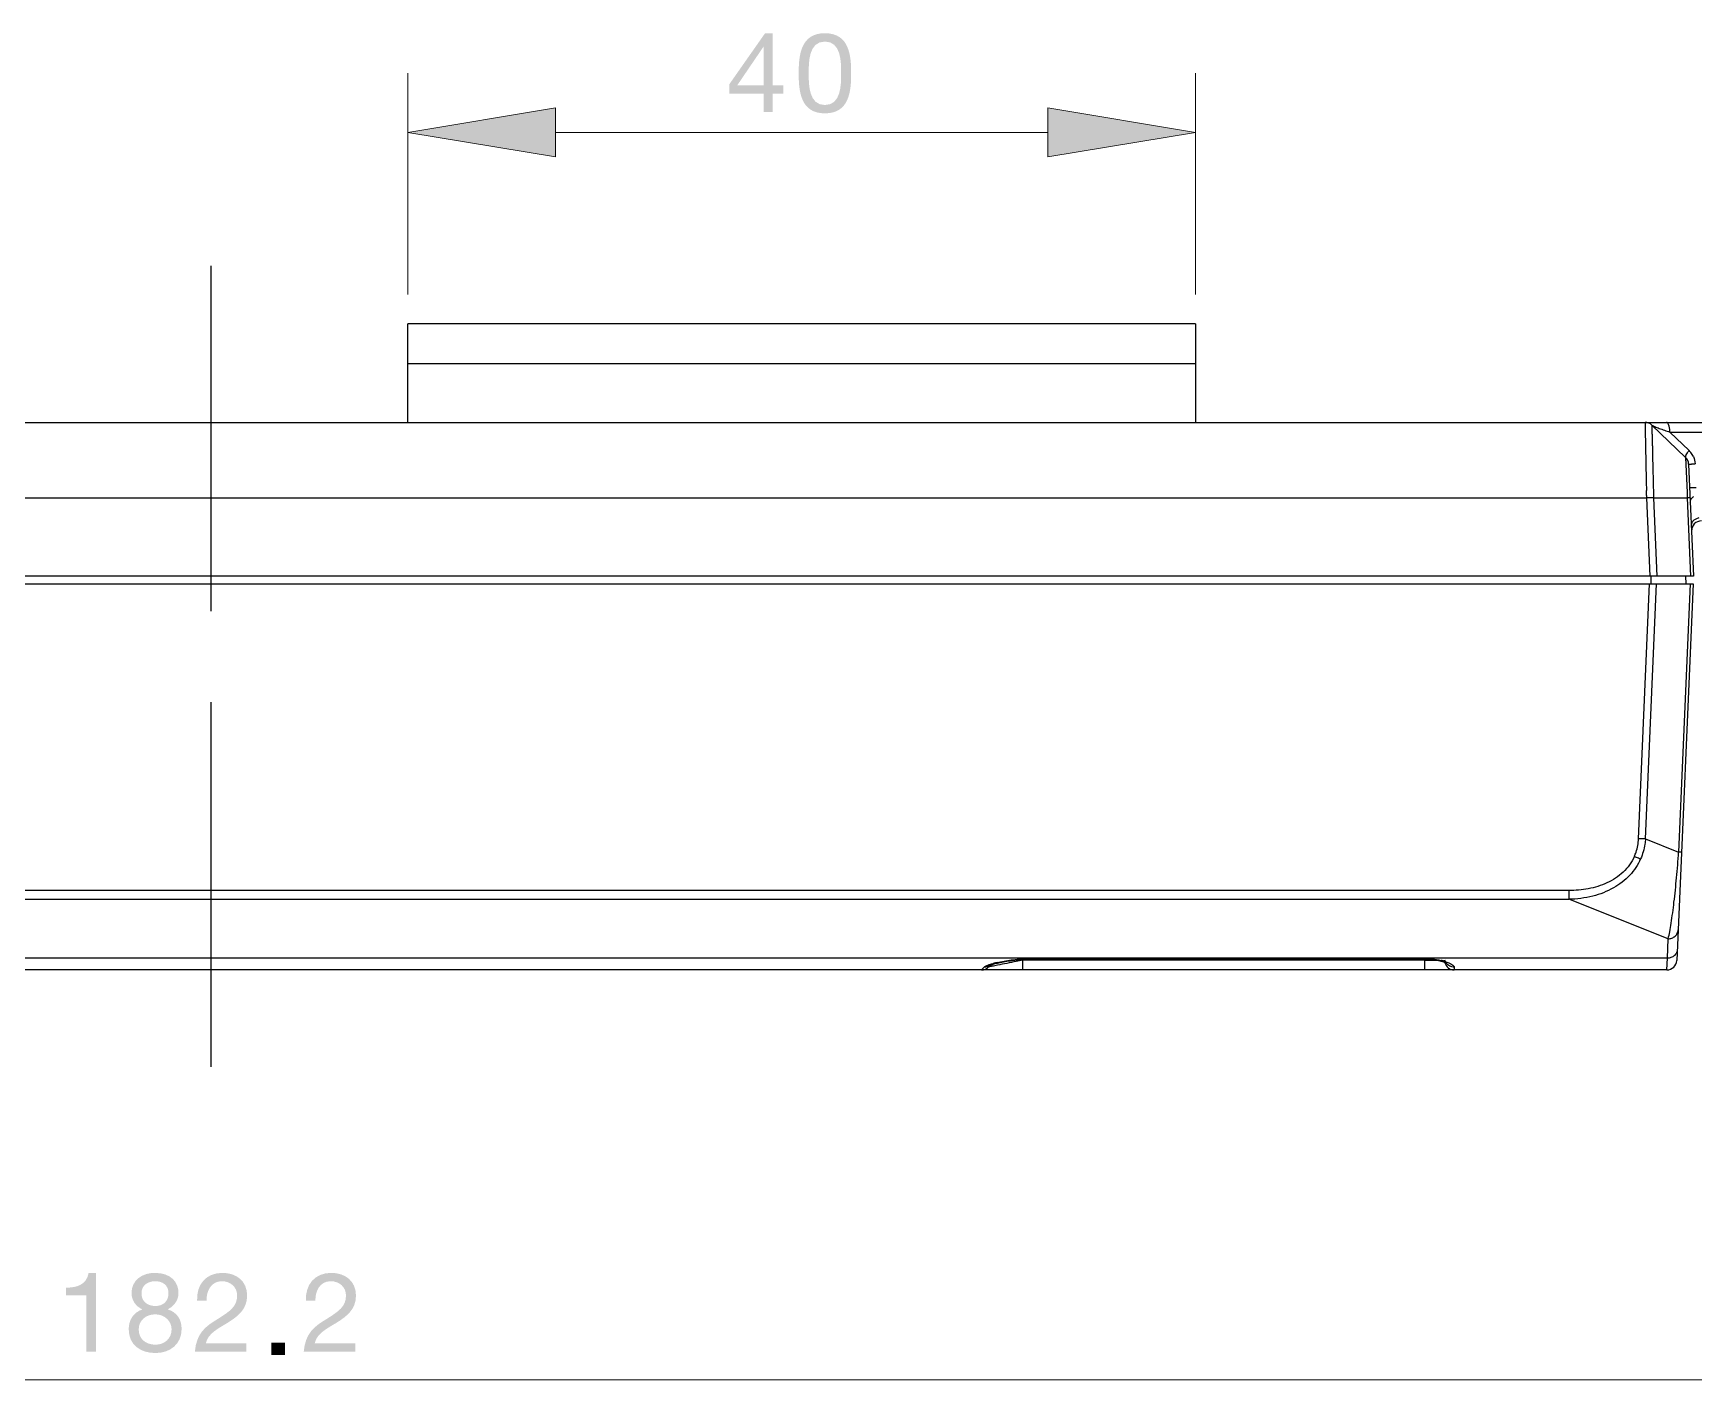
# Model space of a CAD drawing. Header units: millimetres. Extents: x 12 to 285, y 0 to 159.
# Drawn here: x 137.9 to 192.6, y 2 to 46.4 of the extents above; entities that cross this region are included whole.
import ezdxf

# ---------------------------------------------------------------- set-up
doc = ezdxf.new("R2010")
doc.units = ezdxf.units.MM
doc.linetypes.add('ACAD_ISO02W100', pattern=[15, 12, -3])

msp = doc.modelspace()

# ---------------------------------------------------------------- hatches: boundary and pattern name
h = msp.add_hatch(color=250)
edge = h.paths.add_edge_path(flags=0)
edge.add_spline(control_points=[(161.091104, 44.641504), (161.091104, 44.641504), (161.954598, 45.911116), (161.954598, 45.911116), (161.954598, 45.911116), (161.961901, 45.911116), (161.961901, 45.911116), (161.961901, 45.911116), (161.961901, 44.641504), (161.961901, 44.641504), (161.961901, 44.641504), (161.091104, 44.641504), (161.091104, 44.641504)], knot_values=[0, 0, 0, 0, 1, 1, 1, 2, 2, 2, 3, 3, 3, 4, 4, 4, 4], degree=3, periodic=1)
edge = h.paths.add_edge_path(flags=0)
edge.add_spline(control_points=[(162.2546, 46.353817), (162.2546, 46.353817), (162.005786, 46.353817), (162.005786, 46.353817), (162.005786, 46.353817), (160.824016, 44.667186), (160.824016, 44.667186), (160.824016, 44.667186), (160.824016, 44.367114), (160.824016, 44.367114), (160.824016, 44.367114), (161.961901, 44.367114), (161.961901, 44.367114), (161.961901, 44.367114), (161.961901, 43.759807), (161.961901, 43.759807), (161.961901, 43.759807), (162.2546, 43.759807), (162.2546, 43.759807), (162.2546, 43.759807), (162.2546, 44.367114), (162.2546, 44.367114), (162.2546, 44.367114), (162.605791, 44.367114), (162.605791, 44.367114), (162.605791, 44.367114), (162.605791, 44.641504), (162.605791, 44.641504), (162.605791, 44.641504), (162.2546, 44.641504), (162.2546, 44.641504), (162.2546, 44.641504), (162.2546, 46.353817), (162.2546, 46.353817)], knot_values=[0, 0, 0, 0, 1, 1, 1, 2, 2, 2, 3, 3, 3, 4, 4, 4, 5, 5, 5, 6, 6, 6, 7, 7, 7, 8, 8, 8, 9, 9, 9, 10, 10, 10, 11, 11, 11, 11], degree=3, periodic=1)
h = msp.add_hatch(color=250)
edge = h.paths.add_edge_path(flags=0)
edge.add_spline(control_points=[(163.442086, 45.036686), (163.442086, 45.42079), (163.44579, 46.079391), (163.976297, 46.079391), (164.506804, 46.079391), (164.510508, 45.42079), (164.510508, 45.036686), (164.510508, 44.648913), (164.506804, 43.990312), (163.976297, 43.990312), (163.44579, 43.990312), (163.442086, 44.648913), (163.442086, 45.036686), (163.442086, 45.036686), (163.442086, 45.036686), (163.442086, 45.036686)], knot_values=[0, 0, 0, 0, 1, 1, 1, 2, 2, 2, 3, 3, 3, 4, 4, 4, 5, 5, 5, 5], degree=3, periodic=1)
edge = h.paths.add_edge_path(flags=0)
edge.add_spline(control_points=[(163.112909, 45.033017), (163.112909, 44.462293), (163.164097, 43.715886), (163.976297, 43.715886), (164.788603, 43.715886), (164.839791, 44.462293), (164.839791, 45.033017), (164.839791, 45.603811), (164.788603, 46.353817), (163.976297, 46.353817), (163.164097, 46.353817), (163.112909, 45.603811), (163.112909, 45.033017)], knot_values=[0, 0, 0, 0, 1, 1, 1, 2, 2, 2, 3, 3, 3, 4, 4, 4, 4], degree=3, periodic=1)
h = msp.add_hatch(color=7)
edge = h.paths.add_edge_path(flags=0)
edge.add_spline(control_points=[(155.108804, 43.9006), (155.108804, 43.9006), (150.247315, 43.090305), (150.247315, 43.090305), (150.247315, 43.090305), (155.108804, 43.9006), (155.108804, 43.9006)], knot_values=[0, 0, 0, 0, 1, 1, 1, 2, 2, 2, 2], degree=3, periodic=1)
edge = h.paths.add_edge_path(flags=0)
edge.add_spline(control_points=[(150.247315, 43.090305), (150.247315, 43.090305), (155.108804, 42.280116), (155.108804, 42.280116), (155.108804, 42.280116), (155.108804, 43.9006), (155.108804, 43.9006), (155.108804, 43.9006), (150.247315, 43.090305), (150.247315, 43.090305)], knot_values=[0, 0, 0, 0, 1, 1, 1, 2, 2, 2, 3, 3, 3, 3], degree=3, periodic=1)
h = msp.add_hatch(color=7)
edge = h.paths.add_edge_path(flags=0)
edge.add_spline(control_points=[(171.313687, 42.280116), (171.313687, 42.280116), (176.175211, 43.090305), (176.175211, 43.090305), (176.175211, 43.090305), (171.313687, 42.280116), (171.313687, 42.280116)], knot_values=[0, 0, 0, 0, 1, 1, 1, 2, 2, 2, 2], degree=3, periodic=1)
edge = h.paths.add_edge_path(flags=0)
edge.add_spline(control_points=[(176.175211, 43.090305), (176.175211, 43.090305), (171.313687, 43.9006), (171.313687, 43.9006), (171.313687, 43.9006), (171.313687, 42.280116), (171.313687, 42.280116), (171.313687, 42.280116), (176.175211, 43.090305), (176.175211, 43.090305)], knot_values=[0, 0, 0, 0, 1, 1, 1, 2, 2, 2, 3, 3, 3, 3], degree=3, periodic=1)
h = msp.add_hatch(color=7)
edge = h.paths.add_edge_path(flags=0)
edge.add_spline(control_points=[(176.181702, 43.090305), (176.181702, 43.093903), (176.17881, 43.096796), (176.175211, 43.096796), (176.171684, 43.096796), (176.168685, 43.093903), (176.168685, 43.090305), (176.168685, 43.086707), (176.171684, 43.083814), (176.175211, 43.083814), (176.17881, 43.083814), (176.181702, 43.086707), (176.181702, 43.090305), (176.181702, 43.090305), (176.181702, 43.090305), (176.181702, 43.090305)], knot_values=[0, 0, 0, 0, 1, 1, 1, 2, 2, 2, 3, 3, 3, 4, 4, 4, 5, 5, 5, 5], degree=3, periodic=1)
h = msp.add_hatch(color=7)
edge = h.paths.add_edge_path(flags=0)
edge.add_spline(control_points=[(150.253806, 36.783697), (150.253806, 36.787189), (150.250913, 36.790188), (150.247315, 36.790188), (150.243787, 36.790188), (150.240894, 36.787189), (150.240894, 36.783697), (150.240894, 36.780098), (150.243787, 36.777206), (150.247315, 36.777206), (150.250913, 36.777206), (150.253806, 36.780098), (150.253806, 36.783697), (150.253806, 36.783697), (150.253806, 36.783697), (150.253806, 36.783697)], knot_values=[0, 0, 0, 0, 1, 1, 1, 2, 2, 2, 3, 3, 3, 4, 4, 4, 5, 5, 5, 5], degree=3, periodic=1)
h = msp.add_hatch(color=7)
edge = h.paths.add_edge_path(flags=0)
edge.add_spline(control_points=[(176.181702, 36.783697), (176.181702, 36.787189), (176.17881, 36.790188), (176.175211, 36.790188), (176.171684, 36.790188), (176.168685, 36.787189), (176.168685, 36.783697), (176.168685, 36.780098), (176.171684, 36.777206), (176.175211, 36.777206), (176.17881, 36.777206), (176.181702, 36.780098), (176.181702, 36.783697), (176.181702, 36.783697), (176.181702, 36.783697), (176.181702, 36.783697)], knot_values=[0, 0, 0, 0, 1, 1, 1, 2, 2, 2, 3, 3, 3, 4, 4, 4, 5, 5, 5, 5], degree=3, periodic=1)
h = msp.add_hatch(color=7)
h.dxf.hatch_style = 2
h.paths.add_polyline_path([(170.723683, 15.899499), (170.973697, 15.899499), (170.973697, 15.878403), (170.723683, 15.878403)])
h = msp.add_hatch(color=7)
h.dxf.hatch_style = 2
h.paths.add_polyline_path([(183.592593, 15.899499), (183.842607, 15.899499), (183.842607, 15.878403), (183.592593, 15.878403)])
h = msp.add_hatch(color=250)
edge = h.paths.add_edge_path(flags=0)
edge.add_spline(control_points=[(139.973015, 5.548505), (139.973015, 5.548505), (139.735207, 5.548505), (139.735207, 5.548505), (139.66571, 5.153394), (139.343694, 5.061884), (138.9888, 5.061884), (138.9888, 5.061884), (138.9888, 4.813105), (138.9888, 4.813105), (138.9888, 4.813105), (139.662006, 4.813105), (139.662006, 4.813105), (139.662006, 4.813105), (139.662006, 2.954495), (139.662006, 2.954495), (139.662006, 2.954495), (139.973015, 2.954495), (139.973015, 2.954495), (139.973015, 2.954495), (139.973015, 5.548505), (139.973015, 5.548505)], knot_values=[0, 0, 0, 0, 1, 1, 1, 2, 2, 2, 3, 3, 3, 4, 4, 4, 5, 5, 5, 6, 6, 6, 7, 7, 7, 7], degree=3, periodic=1)
h = msp.add_hatch(color=250)
edge = h.paths.add_edge_path(flags=0)
edge.add_spline(control_points=[(141.475213, 4.875299), (141.475213, 5.135085), (141.680106, 5.274115), (141.928885, 5.274115), (142.181298, 5.274115), (142.364284, 5.138683), (142.364284, 4.875299), (142.364284, 4.611916), (142.185002, 4.45821), (141.936188, 4.45821), (141.683705, 4.45821), (141.475213, 4.593606), (141.475213, 4.875299), (141.475213, 4.875299), (141.475213, 4.875299), (141.475213, 4.875299)], knot_values=[0, 0, 0, 0, 1, 1, 1, 2, 2, 2, 3, 3, 3, 4, 4, 4, 5, 5, 5, 5], degree=3, periodic=1)
edge = h.paths.add_edge_path(flags=0)
edge.add_spline(control_points=[(141.145895, 4.886306), (141.145895, 4.652097), (141.288594, 4.436303), (141.508092, 4.348496), (141.215392, 4.246014), (141.054384, 4.008207), (141.054384, 3.700902), (141.054384, 3.173993), (141.438595, 2.910609), (141.936188, 2.910609), (142.415507, 2.910609), (142.796013, 3.199605), (142.796013, 3.700902), (142.796013, 4.022812), (142.646012, 4.249683), (142.335003, 4.348496), (142.550903, 4.447204), (142.693496, 4.652097), (142.693496, 4.886306), (142.693496, 5.219187), (142.473997, 5.548505), (141.906907, 5.548505), (141.508092, 5.548505), (141.145895, 5.310698), (141.145895, 4.886306), (141.145895, 4.886306), (141.145895, 4.886306), (141.145895, 4.886306)], knot_values=[0, 0, 0, 0, 1, 1, 1, 2, 2, 2, 3, 3, 3, 4, 4, 4, 5, 5, 5, 6, 6, 6, 7, 7, 7, 8, 8, 8, 9, 9, 9, 9], degree=3, periodic=1)
edge = h.paths.add_edge_path(flags=0)
edge.add_spline(control_points=[(141.383702, 3.686191), (141.383702, 3.989898), (141.625214, 4.183784), (141.932484, 4.183784), (142.225183, 4.183784), (142.466695, 3.96799), (142.466695, 3.689896), (142.466695, 3.4009), (142.247197, 3.185), (141.936188, 3.185), (141.614207, 3.185), (141.383702, 3.375288), (141.383702, 3.686191)], knot_values=[0, 0, 0, 0, 1, 1, 1, 2, 2, 2, 3, 3, 3, 4, 4, 4, 4], degree=3, periodic=1)
h = msp.add_hatch(color=250)
edge = h.paths.add_edge_path(flags=0)
edge.add_spline(control_points=[(143.617703, 4.630189), (143.606696, 4.941198), (143.760402, 5.274115), (144.122599, 5.274115), (144.396989, 5.274115), (144.62379, 5.087495), (144.62379, 4.805802), (144.62379, 4.443605), (144.400588, 4.2899), (143.961591, 4.015509), (143.59569, 3.796011), (143.281082, 3.565506), (143.233493, 2.954495), (143.233493, 2.954495), (144.927496, 2.954495), (144.927496, 2.954495), (144.927496, 2.954495), (144.927496, 3.228886), (144.927496, 3.228886), (144.927496, 3.228886), (143.59569, 3.228886), (143.59569, 3.228886), (143.654286, 3.547197), (144.001807, 3.719211), (144.323788, 3.913098), (144.645803, 4.117991), (144.953108, 4.344792), (144.953108, 4.802098), (144.953108, 5.285086), (144.590911, 5.548505), (144.140908, 5.548505), (143.592091, 5.548505), (143.277414, 5.156993), (143.306694, 4.630189), (143.306694, 4.630189), (143.617703, 4.630189), (143.617703, 4.630189)], knot_values=[0, 0, 0, 0, 1, 1, 1, 2, 2, 2, 3, 3, 3, 4, 4, 4, 5, 5, 5, 6, 6, 6, 7, 7, 7, 8, 8, 8, 9, 9, 9, 10, 10, 10, 11, 11, 11, 12, 12, 12, 12], degree=3, periodic=1)
h = msp.add_hatch(color=250)
edge = h.paths.add_edge_path(flags=0)
edge.add_spline(control_points=[(147.201502, 4.630189), (147.190495, 4.941198), (147.344201, 5.274115), (147.706397, 5.274115), (147.980788, 5.274115), (148.207589, 5.087495), (148.207589, 4.805802), (148.207589, 4.443605), (147.984386, 4.2899), (147.54539, 4.015509), (147.179489, 3.796011), (146.864917, 3.565506), (146.817292, 2.954495), (146.817292, 2.954495), (148.511295, 2.954495), (148.511295, 2.954495), (148.511295, 2.954495), (148.511295, 3.228886), (148.511295, 3.228886), (148.511295, 3.228886), (147.179489, 3.228886), (147.179489, 3.228886), (147.238085, 3.547197), (147.585606, 3.719211), (147.907587, 3.913098), (148.229602, 4.117991), (148.536907, 4.344792), (148.536907, 4.802098), (148.536907, 5.285086), (148.17471, 5.548505), (147.724707, 5.548505), (147.17589, 5.548505), (146.861212, 5.156993), (146.890493, 4.630189), (146.890493, 4.630189), (147.201502, 4.630189), (147.201502, 4.630189)], knot_values=[0, 0, 0, 0, 1, 1, 1, 2, 2, 2, 3, 3, 3, 4, 4, 4, 5, 5, 5, 6, 6, 6, 7, 7, 7, 8, 8, 8, 9, 9, 9, 10, 10, 10, 11, 11, 11, 12, 12, 12, 12], degree=3, periodic=1)
h = msp.add_hatch(color=250)
h.dxf.hatch_style = 2
h.paths.add_polyline_path([(146.19799, 2.839913), (146.19799, 3.254497), (145.75469, 3.254497), (145.75469, 2.839913)])

# ---------------------------------------------------------------- linework, layer by layer
at = {"color": 7, "lineweight": 15}
for points in [[(150.247315, 37.755988), (150.247315, 45.034887)], [(176.175211, 37.755988), (176.175211, 45.034887)], [(155.108804, 43.090305), (171.313687, 43.090305)], [(89.576592, 2.029582), (197.951513, 2.029582)]]:
    msp.add_lwpolyline(points, dxfattribs=at)
at = {"color": 7, "linetype": 'ACAD_ISO02W100', "lineweight": 25}
msp.add_lwpolyline([(143.765411, 12.335209), (143.765411, 38.693494)], dxfattribs=at)
at = {"color": 7, "lineweight": 25}
for points in [[(150.247315, 33.542692), (150.247315, 36.783697)], [(176.175211, 36.783697), (150.247315, 36.783697)], [(176.175211, 36.783697), (176.175211, 33.542692)], [(150.247315, 35.487309), (176.175211, 35.487309)], [(85.071091, 33.542692), (202.457015, 33.542692)], [(192.313913, 32.39059), (191.201887, 33.45291)], [(191.793707, 33.224204), (202.781112, 33.224204)], [(191.793707, 33.224204), (192.426907, 32.619296)], [(192.313913, 32.390696), (192.359986, 31.241311)], [(192.413784, 32.170386), (192.574616, 28.486787)], [(191.017701, 31.562409), (191.022993, 31.32499)], [(191.022993, 31.32499), (191.023699, 31.296909)], [(192.359986, 31.241311), (192.367112, 31.063088)], [(96.500597, 31.063017), (191.028002, 31.063017)], [(191.026803, 31.1377), (191.028108, 31.063017)], [(191.028002, 31.063017), (191.140503, 28.486787)], [(191.256814, 31.063017), (192.367112, 31.063088)], [(191.256814, 31.063017), (191.369315, 28.486787)], [(192.367112, 31.063088), (192.479612, 28.486787)], [(192.574616, 28.486787), (94.956207, 28.486787)], [(191.167209, 28.486787), (191.168196, 28.227495)], [(192.315289, 28.486787), (192.317617, 28.227495)], [(94.967496, 28.227495), (192.563291, 28.227495)], [(190.762784, 19.837099), (191.129214, 28.227495)], [(190.991384, 19.831313), (191.357885, 28.227495)], [(192.563291, 28.227495), (192.022095, 15.832789)], [(192.468288, 28.227495), (192.082808, 19.398596)], [(190.991384, 19.831313), (192.082808, 19.398596)], [(188.470505, 18.133394), (99.055414, 18.133394)], [(188.470505, 18.133394), (188.470505, 17.844998)], [(99.055414, 17.844998), (188.470505, 17.844998)], [(191.742095, 16.548116), (188.470505, 17.844998)], [(191.714085, 15.90599), (191.742095, 16.548116)], [(191.714085, 15.90599), (95.816596, 15.90599)], [(169.70629, 15.757894), (169.753104, 15.767807), (169.802493, 15.777614), (169.854492, 15.787316), (169.909314, 15.797017), (169.966816, 15.806507), (170.027106, 15.815785), (170.090112, 15.824816), (170.155588, 15.833389), (170.223603, 15.841608), (170.293982, 15.849193), (170.366584, 15.856213), (170.441302, 15.862316), (170.517996, 15.867714), (170.596595, 15.872088), (170.676817, 15.875404), (170.758485, 15.877592), (170.84869, 15.878403)], [(170.49309, 15.841291), (170.51969, 15.867784)], [(170.84869, 15.899499), (183.7176, 15.899499)], [(170.84869, 15.878403), (183.7176, 15.878403)], [(183.7176, 15.878403), (183.829713, 15.875616), (183.927997, 15.86849), (184.020495, 15.857695), (184.105797, 15.844113), (184.182914, 15.828414), (184.251388, 15.811516), (184.310796, 15.794195), (184.360714, 15.777191), (184.401001, 15.761316), (184.430705, 15.747805), (184.447004, 15.739303)], [(183.723915, 15.841291), (183.723209, 15.878509)], [(191.698316, 15.522803), (191.714085, 15.90599)], [(191.698316, 15.522803), (95.832401, 15.522803)], [(169.135108, 15.522803), (169.224007, 15.616889)], [(169.190388, 15.581399), (169.20651, 15.598686), (169.224007, 15.616889)], [(169.364201, 15.617806), (169.426784, 15.680389)], [(169.421316, 15.678202), (169.436415, 15.684199), (169.457299, 15.691713), (169.482699, 15.700109), (169.512192, 15.709211), (169.545106, 15.718595)], [(169.545106, 15.718595), (169.580983, 15.72819), (169.620106, 15.737998), (169.661911, 15.747911), (169.70629, 15.757894)], [(183.723915, 15.841291), (170.49309, 15.841291)], [(170.49309, 15.522803), (170.49309, 15.841291)], [(183.723915, 15.522803), (183.723915, 15.841291)], [(184.694512, 15.614702), (184.695994, 15.522803)]]:
    msp.add_lwpolyline(points, dxfattribs=at)
at = {"color": 7, "lineweight": 15}
for points, knots in [([(155.108804, 43.9006), (155.108804, 43.9006), (150.247315, 43.090305), (150.247315, 43.090305), (150.247315, 43.090305), (155.108804, 43.9006), (155.108804, 43.9006)], [0, 0, 0, 0, 1, 1, 1, 2, 2, 2, 2]), ([(150.247315, 43.090305), (150.247315, 43.090305), (155.108804, 42.280116), (155.108804, 42.280116), (155.108804, 42.280116), (155.108804, 43.9006), (155.108804, 43.9006), (155.108804, 43.9006), (150.247315, 43.090305), (150.247315, 43.090305)], [0, 0, 0, 0, 1, 1, 1, 2, 2, 2, 3, 3, 3, 3]), ([(176.175211, 43.090305), (176.175211, 43.090305), (171.313687, 43.9006), (171.313687, 43.9006), (171.313687, 43.9006), (171.313687, 42.280116), (171.313687, 42.280116), (171.313687, 42.280116), (176.175211, 43.090305), (176.175211, 43.090305)], [0, 0, 0, 0, 1, 1, 1, 2, 2, 2, 3, 3, 3, 3]), ([(171.313687, 42.280116), (171.313687, 42.280116), (176.175211, 43.090305), (176.175211, 43.090305), (176.175211, 43.090305), (171.313687, 42.280116), (171.313687, 42.280116)], [0, 0, 0, 0, 1, 1, 1, 2, 2, 2, 2])]:
    msp.add_open_spline(points, degree=3, knots=knots, dxfattribs=at)
at = {"color": 7, "lineweight": 5}
for points in [[(176.181702, 43.090305), (176.181702, 43.093903), (176.17881, 43.096796), (176.175211, 43.096796), (176.171684, 43.096796), (176.168685, 43.093903), (176.168685, 43.090305), (176.168685, 43.086707), (176.171684, 43.083814), (176.175211, 43.083814), (176.17881, 43.083814), (176.181702, 43.086707), (176.181702, 43.090305), (176.181702, 43.090305), (176.181702, 43.090305), (176.181702, 43.090305)], [(150.253806, 36.783697), (150.253806, 36.787189), (150.250913, 36.790188), (150.247315, 36.790188), (150.243787, 36.790188), (150.240894, 36.787189), (150.240894, 36.783697), (150.240894, 36.780098), (150.243787, 36.777206), (150.247315, 36.777206), (150.250913, 36.777206), (150.253806, 36.780098), (150.253806, 36.783697), (150.253806, 36.783697), (150.253806, 36.783697), (150.253806, 36.783697)], [(176.181702, 36.783697), (176.181702, 36.787189), (176.17881, 36.790188), (176.175211, 36.790188), (176.171684, 36.790188), (176.168685, 36.787189), (176.168685, 36.783697), (176.168685, 36.780098), (176.171684, 36.777206), (176.175211, 36.777206), (176.17881, 36.777206), (176.181702, 36.780098), (176.181702, 36.783697), (176.181702, 36.783697), (176.181702, 36.783697), (176.181702, 36.783697)]]:
    msp.add_open_spline(points, degree=3, knots=[0, 0, 0, 0, 1, 1, 1, 2, 2, 2, 3, 3, 3, 4, 4, 4, 5, 5, 5, 5], dxfattribs=at)
at = {"color": 7, "lineweight": 25}
for points, knots in [([(190.978014, 33.542692), (190.97879, 33.542692), (190.978508, 33.541493), (190.978402, 33.540399), (190.977802, 33.537294), (190.978296, 33.535601), (190.978508, 33.533696), (190.978896, 33.530415), (190.978684, 33.526394), (190.978614, 33.522513), (190.978508, 33.51701), (190.978614, 33.511894), (190.978684, 33.506814), (190.978684, 33.500112), (190.978684, 33.493409), (190.97879, 33.4866), (190.97879, 33.478416), (190.978896, 33.470196), (190.978896, 33.462082), (190.979108, 33.441409), (190.97939, 33.420701), (190.979601, 33.399993), (190.979989, 33.373606), (190.980483, 33.347288), (190.981012, 33.320901), (190.981683, 33.289115), (190.982283, 33.257189), (190.983094, 33.225404), (190.983905, 33.188291), (190.984787, 33.151214), (190.98581, 33.114208), (190.986798, 33.072016), (190.987892, 33.03), (190.988915, 32.987914), (190.990008, 32.9411), (190.991102, 32.894392), (190.991984, 32.847614), (190.993113, 32.796391), (190.993995, 32.745203), (190.994912, 32.694085), (190.996993, 32.580103), (190.998792, 32.466014), (191.000803, 32.351996), (191.002991, 32.225102), (191.005601, 32.098208), (191.008388, 31.971314), (191.011316, 31.835001), (191.014491, 31.698687), (191.017701, 31.562409)], [0, 0, 0, 0, 1, 1, 1, 2, 2, 2, 3, 3, 3, 4, 4, 4, 5, 5, 5, 6, 6, 6, 7, 7, 7, 8, 8, 8, 9, 9, 9, 10, 10, 10, 11, 11, 11, 12, 12, 12, 13, 13, 13, 14, 14, 14, 15, 15, 15, 16, 16, 16, 16]), ([(191.201887, 33.45291), (191.202204, 33.45291), (191.202204, 33.452487), (191.202204, 33.452204), (191.202098, 33.451287), (191.202204, 33.450688), (191.20231, 33.450088), (191.202416, 33.448994), (191.202416, 33.447689), (191.202416, 33.446489), (191.202416, 33.444796), (191.202416, 33.443103), (191.202486, 33.441515), (191.202592, 33.436788), (191.202592, 33.43199), (191.202592, 33.427298), (191.202592, 33.420596), (191.202592, 33.414104), (191.202698, 33.407508), (191.202804, 33.399006), (191.202804, 33.390504), (191.20291, 33.382002), (191.203016, 33.371701), (191.203086, 33.361294), (191.203298, 33.350993), (191.203404, 33.338892), (191.203615, 33.326686), (191.203792, 33.314586), (191.204109, 33.300686), (191.204215, 33.286716), (191.204603, 33.272817), (191.205203, 33.239585), (191.206014, 33.206495), (191.20679, 33.173298), (191.207884, 33.133505), (191.209013, 33.093606), (191.210106, 33.053707), (191.211412, 33.007493), (191.212717, 32.961314), (191.213916, 32.914994), (191.215292, 32.862783), (191.216597, 32.810608), (191.217903, 32.758396), (191.219208, 32.700788), (191.220407, 32.643109), (191.221501, 32.5855), (191.222701, 32.522917), (191.2239, 32.460299), (191.225099, 32.397716), (191.227816, 32.259992), (191.230814, 32.122409), (191.234095, 31.984684), (191.237799, 31.834613), (191.241786, 31.6844), (191.245702, 31.534293), (191.249794, 31.377307), (191.253816, 31.220109), (191.256814, 31.063017)], [0, 0, 0, 0, 1, 1, 1, 2, 2, 2, 3, 3, 3, 4, 4, 4, 5, 5, 5, 6, 6, 6, 7, 7, 7, 8, 8, 8, 9, 9, 9, 10, 10, 10, 11, 11, 11, 12, 12, 12, 13, 13, 13, 14, 14, 14, 15, 15, 15, 16, 16, 16, 17, 17, 17, 18, 18, 18, 19, 19, 19, 19]), ([(191.201887, 33.45291), (191.205908, 33.449206), (191.210812, 33.446384), (191.215716, 33.443808), (191.223089, 33.439716), (191.230709, 33.4358), (191.238293, 33.432096), (191.247501, 33.427686), (191.256885, 33.423383), (191.266304, 33.41929), (191.276887, 33.414704), (191.287506, 33.410189), (191.298195, 33.405814), (191.32169, 33.396007), (191.345502, 33.386517), (191.369315, 33.37731), (191.395103, 33.367185), (191.421103, 33.357201), (191.447103, 33.3475), (191.474513, 33.337199), (191.501995, 33.327109), (191.529406, 33.317091), (191.558016, 33.306684), (191.586485, 33.296488), (191.615095, 33.286293), (191.674503, 33.265303), (191.734017, 33.244595), (191.793707, 33.224204)], [0, 0, 0, 0, 1, 1, 1, 2, 2, 2, 3, 3, 3, 4, 4, 4, 5, 5, 5, 6, 6, 6, 7, 7, 7, 8, 8, 8, 9, 9, 9, 9]), ([(191.793707, 33.224204), (191.793495, 33.265091), (191.790602, 33.306013), (191.784711, 33.346512), (191.779701, 33.381508), (191.772399, 33.416292), (191.760616, 33.4497), (191.755783, 33.463317), (191.750315, 33.476617), (191.743894, 33.489211), (191.738603, 33.499512), (191.732817, 33.50939), (191.724915, 33.518597), (191.713908, 33.531297), (191.698986, 33.542692), (191.682899, 33.542692)], [0, 0, 0, 0, 1, 1, 1, 2, 2, 2, 3, 3, 3, 4, 4, 4, 5, 5, 5, 5]), ([(192.426907, 32.619296), (192.405917, 32.59439), (192.385915, 32.568602), (192.367288, 32.541791), (192.352083, 32.519813), (192.33769, 32.4972), (192.326013, 32.473105), (192.321286, 32.463686), (192.317088, 32.45409), (192.313701, 32.444495), (192.310985, 32.437016), (192.308692, 32.429396), (192.307492, 32.420894), (192.306116, 32.410099), (192.306399, 32.397716), (192.313913, 32.39059)], [0, 0, 0, 0, 1, 1, 1, 2, 2, 2, 3, 3, 3, 4, 4, 4, 5, 5, 5, 5]), ([(192.413784, 32.170386), (192.413784, 32.170104), (192.414313, 32.170316), (192.414807, 32.170386), (192.416113, 32.170704), (192.416783, 32.170492), (192.417488, 32.170492), (192.419005, 32.170316), (192.420699, 32.170492), (192.422286, 32.170598), (192.424509, 32.170704), (192.42659, 32.17081), (192.428812, 32.17081), (192.43481, 32.170916), (192.440983, 32.171198), (192.447192, 32.171515), (192.455588, 32.171798), (192.463984, 32.172115), (192.47231, 32.172503), (192.482787, 32.172891), (192.493194, 32.173314), (192.503601, 32.173808), (192.515913, 32.174196), (192.52819, 32.17469), (192.540502, 32.17529), (192.554296, 32.175784), (192.568089, 32.176384), (192.581883, 32.176983), (192.596805, 32.177583), (192.611798, 32.178183), (192.626686, 32.178888)], [0, 0, 0, 0, 1, 1, 1, 2, 2, 2, 3, 3, 3, 4, 4, 4, 5, 5, 5, 6, 6, 6, 7, 7, 7, 8, 8, 8, 9, 9, 9, 10, 10, 10, 10]), ([(192.660905, 31.39491), (192.645982, 31.394205), (192.631095, 31.393605), (192.616102, 31.393005), (192.602309, 31.392406), (192.588515, 31.391806), (192.574686, 31.391312), (192.562409, 31.390712), (192.550203, 31.390183), (192.537786, 31.389689), (192.527414, 31.389301), (192.517007, 31.388913), (192.506494, 31.38849), (192.498204, 31.388102), (192.489808, 31.387784), (192.481412, 31.387502), (192.475203, 31.387184), (192.4691, 31.386902), (192.462997, 31.386796), (192.460809, 31.386691), (192.458799, 31.386691), (192.456506, 31.386585), (192.454883, 31.386514), (192.453189, 31.386303), (192.451814, 31.386514), (192.451002, 31.386514), (192.450297, 31.386691), (192.448991, 31.386408), (192.448497, 31.386303), (192.448004, 31.386091), (192.448004, 31.386408)], [0, 0, 0, 0, 1, 1, 1, 2, 2, 2, 3, 3, 3, 4, 4, 4, 5, 5, 5, 6, 6, 6, 7, 7, 7, 8, 8, 8, 9, 9, 9, 10, 10, 10, 10]), ([(191.256814, 31.064499), (191.24041, 31.064887), (191.224006, 31.065098), (191.207707, 31.065204), (191.147806, 31.065486), (191.087904, 31.064604), (191.028002, 31.063017)], [0, 0, 0, 0, 1, 1, 1, 2, 2, 2, 2]), ([(192.462291, 31.058113), (192.462291, 31.058784), (192.461515, 31.059101), (192.460704, 31.059383), (192.458904, 31.059983), (192.457493, 31.060195), (192.456012, 31.060512), (192.453613, 31.0609), (192.450896, 31.061183), (192.448215, 31.0615), (192.444617, 31.061782), (192.440983, 31.061994), (192.437385, 31.062206), (192.427507, 31.062805), (192.417488, 31.063088), (192.407399, 31.063299), (192.393888, 31.063511), (192.380517, 31.063511), (192.367112, 31.063511)], [0, 0, 0, 0, 1, 1, 1, 2, 2, 2, 3, 3, 3, 4, 4, 4, 5, 5, 5, 6, 6, 6, 6]), ([(192.4685, 30.916685), (192.466913, 30.952986), (192.477813, 30.990309), (192.496616, 31.021989), (192.517889, 31.058008), (192.549498, 31.087006), (192.584317, 31.108984)], [0, 0, 0, 0, 1, 1, 1, 2, 2, 2, 2]), ([(192.747194, 30.39669), (192.712693, 30.389599), (192.678791, 30.378311), (192.647111, 30.362189), (192.617796, 30.347513), (192.590491, 30.328816), (192.567101, 30.305709), (192.546217, 30.284895), (192.528507, 30.260483), (192.516901, 30.233213), (192.506212, 30.207989), (192.500603, 30.180402), (192.501802, 30.153309)], [0, 0, 0, 0, 1, 1, 1, 2, 2, 2, 3, 3, 3, 4, 4, 4, 4]), ([(192.833907, 30.301687), (192.745501, 30.301687), (192.660905, 30.265598), (192.599804, 30.201816), (192.538703, 30.137787), (192.506282, 30.051815), (192.510092, 29.963514)], [0, 0, 0, 0, 1, 1, 1, 2, 2, 2, 2]), ([(190.629999, 19.260413), (190.649789, 19.305216), (190.667499, 19.351006), (190.682915, 19.397608), (190.729799, 19.539108), (190.756293, 19.688297), (190.762784, 19.837099)], [0, 0, 0, 0, 1, 1, 1, 2, 2, 2, 2]), ([(190.991384, 19.831313), (190.975086, 19.831313), (190.958788, 19.831384), (190.942595, 19.831596), (190.882693, 19.832513), (190.822686, 19.834383), (190.762784, 19.837099)], [0, 0, 0, 0, 1, 1, 1, 2, 2, 2, 2]), ([(190.991314, 19.831313), (190.987504, 19.774093), (190.981295, 19.71719), (190.972616, 19.660498), (190.947111, 19.493811), (190.899803, 19.329416), (190.831787, 19.175288)], [0, 0, 0, 0, 1, 1, 1, 2, 2, 2, 2]), ([(190.630104, 19.260413), (190.587595, 19.162094), (190.532808, 19.068784), (190.469696, 18.981895), (190.406514, 18.8949), (190.3349, 18.814184), (190.256689, 18.740383), (190.17869, 18.666794), (190.094094, 18.600084), (190.0047, 18.540888), (189.9152, 18.481586), (189.820797, 18.429904), (189.723289, 18.384995), (189.528591, 18.295389), (189.321299, 18.233089), (189.110408, 18.193084), (188.899412, 18.153185), (188.684817, 18.135793), (188.470505, 18.133394)], [0, 0, 0, 0, 1, 1, 1, 2, 2, 2, 3, 3, 3, 4, 4, 4, 5, 5, 5, 6, 6, 6, 6]), ([(190.831787, 19.175288), (190.744616, 18.977909), (190.621391, 18.794817), (190.473295, 18.636208), (190.317896, 18.469803), (190.135192, 18.330385), (189.93739, 18.218907), (189.723995, 18.09861), (189.493102, 18.010698), (189.255612, 17.950091), (188.998895, 17.884686), (188.734488, 17.851313), (188.470505, 17.844998)], [0, 0, 0, 0, 1, 1, 1, 2, 2, 2, 3, 3, 3, 4, 4, 4, 4]), ([(190.630104, 19.260413), (190.648202, 19.252405), (190.666405, 19.244397), (190.684714, 19.236601), (190.733504, 19.215504), (190.782399, 19.194902), (190.831787, 19.175288)], [0, 0, 0, 0, 1, 1, 1, 2, 2, 2, 2]), ([(191.742201, 16.548116), (191.759593, 16.623717), (191.774904, 16.699599), (191.789015, 16.775799), (191.806407, 16.869109), (191.822105, 16.962595), (191.836887, 17.056293), (191.873117, 17.285986), (191.903703, 17.516703), (191.931184, 17.747596), (191.963216, 18.016201), (191.991192, 18.2853), (192.015886, 18.554716), (192.041709, 18.835704), (192.064111, 19.117009), (192.082808, 19.398596)], [0, 0, 0, 0, 1, 1, 1, 2, 2, 2, 3, 3, 3, 4, 4, 4, 5, 5, 5, 5]), ([(192.177987, 19.404417), (192.177987, 19.403711), (192.177317, 19.403394), (192.176506, 19.403112), (192.174707, 19.402512), (192.173401, 19.402194), (192.171814, 19.401983), (192.169415, 19.401595), (192.166699, 19.401207), (192.164018, 19.400889), (192.160384, 19.400501), (192.156786, 19.400289), (192.153187, 19.400113), (192.143098, 19.399513), (192.132902, 19.399196), (192.122813, 19.398984), (192.109513, 19.398596), (192.096108, 19.398596), (192.082808, 19.398596)], [0, 0, 0, 0, 1, 1, 1, 2, 2, 2, 3, 3, 3, 4, 4, 4, 5, 5, 5, 6, 6, 6, 6]), ([(191.742095, 16.548116), (191.781501, 16.547905), (191.821294, 16.554502), (191.858688, 16.567696), (191.898305, 16.581807), (191.935312, 16.603185), (191.966603, 16.631196), (191.997083, 16.658395), (192.022307, 16.691591), (192.039487, 16.728809), (192.055186, 16.762605), (192.064287, 16.799612), (192.066016, 16.836583)], [0, 0, 0, 0, 1, 1, 1, 2, 2, 2, 3, 3, 3, 4, 4, 4, 4]), ([(169.643284, 15.765408), (169.797801, 15.800686), (169.954293, 15.827815), (170.111491, 15.848805), (170.285198, 15.871912), (170.459788, 15.887716), (170.634801, 15.894984)], [0, 0, 0, 0, 1, 1, 1, 2, 2, 2, 2]), ([(183.859311, 15.895407), (183.895506, 15.89329), (183.931489, 15.890292), (183.967508, 15.886693), (184.066886, 15.876286), (184.165699, 15.859812), (184.262712, 15.836211)], [0, 0, 0, 0, 1, 1, 1, 2, 2, 2, 2]), ([(192.037899, 16.194386), (192.036312, 16.157486), (192.02721, 16.120514), (192.011512, 16.086613), (191.994296, 16.0495), (191.969108, 16.016198), (191.938487, 15.989105), (191.907195, 15.961094), (191.870295, 15.93961), (191.830713, 15.925605), (191.793283, 15.912305), (191.75349, 15.905814), (191.714085, 15.90599)], [0, 0, 0, 0, 1, 1, 1, 2, 2, 2, 3, 3, 3, 4, 4, 4, 4]), ([(169.224007, 15.616889), (169.235896, 15.629589), (169.251383, 15.638585), (169.267011, 15.646699), (169.290294, 15.658693), (169.314001, 15.668712), (169.338096, 15.67799), (169.368505, 15.689596), (169.399585, 15.699792), (169.4307, 15.709387), (169.466789, 15.7205), (169.50309, 15.730589), (169.539602, 15.740114)], [0, 0, 0, 0, 1, 1, 1, 2, 2, 2, 3, 3, 3, 4, 4, 4, 4]), ([(169.224007, 15.616889), (169.259109, 15.615795), (169.294704, 15.620593), (169.3285, 15.631212), (169.362014, 15.641689), (169.393694, 15.657988), (169.421493, 15.679084)], [0, 0, 0, 0, 1, 1, 1, 2, 2, 2, 2]), ([(169.370692, 15.618794), (169.369105, 15.618512), (169.368611, 15.618688), (169.365789, 15.617983), (169.364907, 15.6177), (169.363884, 15.617383), (169.364201, 15.617806)], [0, 0, 0, 0, 1, 1, 1, 2, 2, 2, 2]), ([(169.661311, 15.675697), (169.600316, 15.663597), (169.539285, 15.651602), (169.478184, 15.639608), (169.442483, 15.632517), (169.406711, 15.625391), (169.370692, 15.618794)], [0, 0, 0, 0, 1, 1, 1, 2, 2, 2, 2]), ([(170.49309, 15.841291), (170.421194, 15.826898), (170.349192, 15.812504), (170.277296, 15.798111), (170.072015, 15.757083), (169.866592, 15.716196), (169.661311, 15.675697)], [0, 0, 0, 0, 1, 1, 1, 2, 2, 2, 2]), ([(184.381316, 15.803191), (184.426401, 15.788903), (184.470992, 15.772993), (184.51449, 15.754014), (184.548392, 15.739303), (184.581588, 15.722687), (184.612915, 15.703813), (184.634611, 15.690584), (184.655495, 15.676191), (184.673487, 15.656294), (184.684388, 15.644406), (184.694195, 15.630294), (184.694512, 15.614702)], [0, 0, 0, 0, 1, 1, 1, 2, 2, 2, 3, 3, 3, 4, 4, 4, 4]), ([(184.694512, 15.614702), (184.6447, 15.614702), (184.594182, 15.626308), (184.548992, 15.648604), (184.504012, 15.670899), (184.464184, 15.703708), (184.434304, 15.743183)], [0, 0, 0, 0, 1, 1, 1, 2, 2, 2, 2])]:
    msp.add_open_spline(points, degree=3, knots=knots, dxfattribs=at)
for points in [[(191.201887, 33.45291), (191.141597, 33.510483), (191.061411, 33.542692), (190.978014, 33.542692)], [(192.413784, 32.170386), (192.410186, 32.253889), (192.374308, 32.332805), (192.313913, 32.39059)], [(192.483916, 32.557384), (192.466207, 32.579185), (192.447192, 32.599893), (192.426907, 32.619296)], [(192.5314, 32.489897), (192.517007, 32.513392), (192.501097, 32.535899), (192.483916, 32.557384)], [(192.570312, 32.416484), (192.558917, 32.441814), (192.546005, 32.466296), (192.5314, 32.489897)], [(192.570312, 32.416484), (192.603684, 32.342189), (192.623193, 32.260204), (192.626686, 32.178888)], [(191.026803, 31.1377), (191.025815, 31.190793), (191.024792, 31.243886), (191.023699, 31.296909)], [(170.84869, 15.899499), (170.777394, 15.899499), (170.706098, 15.898088), (170.634801, 15.894984)], [(183.859311, 15.895407), (183.812109, 15.898194), (183.764908, 15.899499), (183.7176, 15.899499)], [(169.135108, 15.522803), (169.221009, 15.522803), (169.303488, 15.556987), (169.364201, 15.617806)], [(169.421493, 15.679084), (169.432711, 15.687515), (169.443188, 15.696687), (169.453101, 15.7066)], [(169.643284, 15.765408), (169.608606, 15.757506), (169.573998, 15.749004), (169.539602, 15.740114)], [(183.723915, 15.841291), (183.809005, 15.840515), (183.893989, 15.839915), (183.979114, 15.839492)], [(183.979114, 15.839492), (184.029914, 15.839315), (184.080714, 15.839104), (184.131514, 15.838892)], [(184.340888, 15.815291), (184.314994, 15.822911), (184.288889, 15.82979), (184.262712, 15.836211)], [(184.381316, 15.803191), (184.367805, 15.807389), (184.354399, 15.811516), (184.340888, 15.815291)], [(184.434304, 15.743183), (184.411091, 15.77391), (184.393487, 15.809611), (184.382798, 15.846583)], [(184.384209, 15.758494), (184.423685, 15.619111), (184.551108, 15.522803), (184.695994, 15.522803)], [(191.698316, 15.522803), (191.871812, 15.522803), (192.014616, 15.659504), (192.022095, 15.832789)]]:
    msp.add_open_spline(points, degree=3, dxfattribs=at)

doc.saveas('drawing.dxf')
